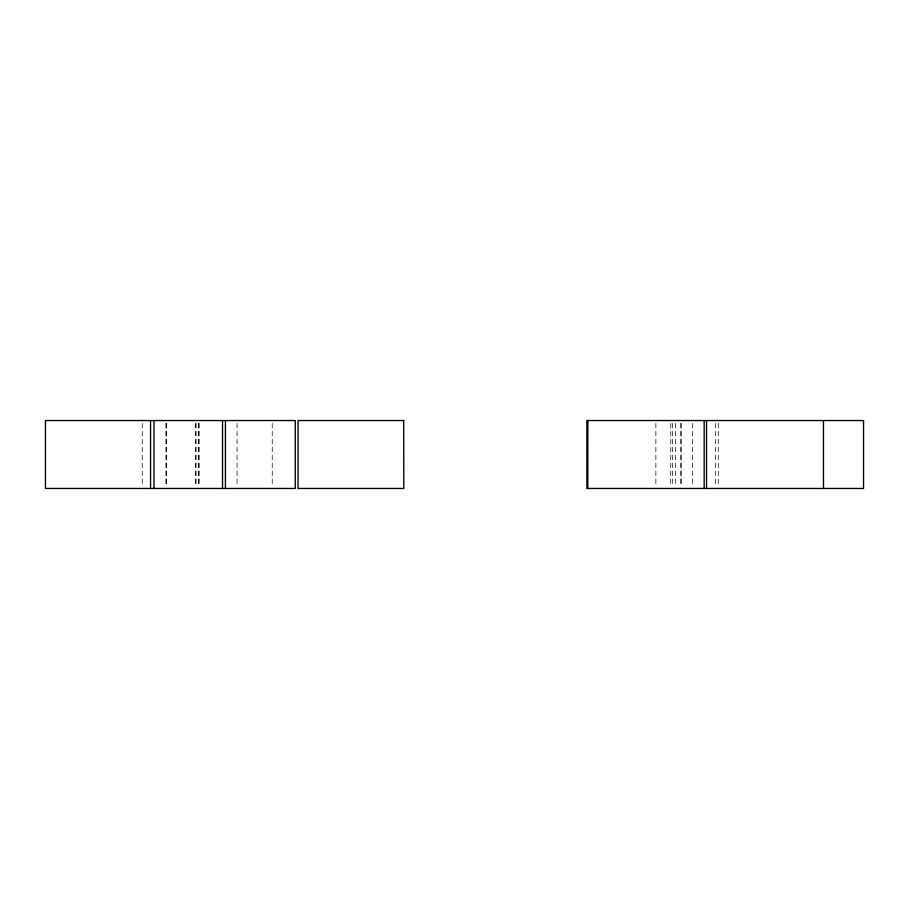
<?xml version="1.0" encoding="UTF-8"?>
<svg xmlns="http://www.w3.org/2000/svg" width="909" height="909" viewBox="0 0 909 909"><rect width="100%" height="100%" fill="white"/><g stroke="black" fill="none" stroke-linecap="round" stroke-linejoin="round"><path stroke-width="0.68" stroke-dasharray="4.54 3.41" d="M718.269 423.367L718.258 485.633M715.463 423.367L715.463 485.633M692.442 423.367L692.442 485.633M681.659 423.367L681.659 485.633M680.398 423.367L680.398 485.633M675.444 423.367L675.444 485.633M672.649 423.367L672.649 485.633M670.819 423.367L670.706 485.633M655.866 423.367L655.866 485.633M272.234 423.367L272.234 485.633M237.056 423.367L237.056 485.633M198.991 423.367L198.991 485.633M198.866 423.367L198.855 485.633M198.435 423.367L198.435 485.633M196.06 423.367L196.06 485.633M195.378 423.367L195.378 485.633M166.586 423.367L166.586 485.633M166.483 423.367L166.483 485.633M165.904 423.367L165.904 485.633M142.27 423.367L142.27 485.633"/><path stroke-width="1.36" d="M403.801 420.537L298.05 420.537L298.05 488.463L403.801 488.463L403.698 420.537M823.474 420.537L823.474 488.463M706.532 420.537L706.532 488.463M704.168 420.537L704.168 488.463M587.873 420.537L587.771 488.463M225.432 420.537L225.432 488.463M222.523 420.537L222.523 488.463M153.996 420.537L153.996 488.463M150.553 420.537L150.553 488.463M295.255 420.537L45.45 420.537L45.45 488.463L295.255 488.463L295.255 420.537M863.55 420.537L586.862 420.537L586.862 488.463L863.55 488.463L863.55 420.537"/></g></svg>
